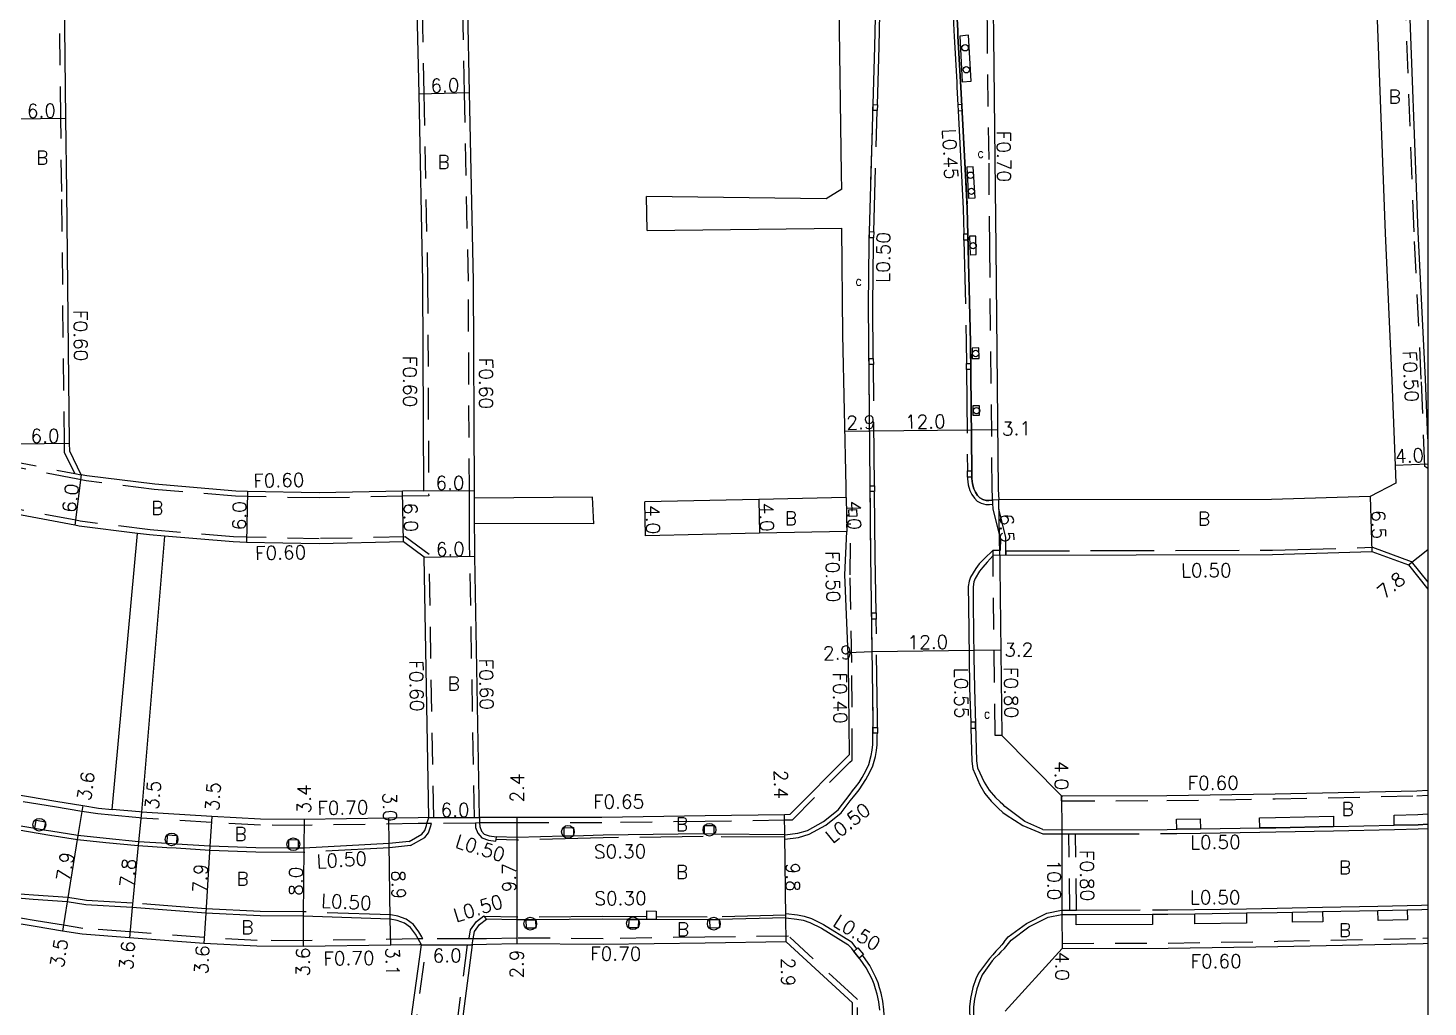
# Model space of a CAD drawing. Header units: metres. Extents: x -2400 to -1599, y -111000 to -110400.
# Drawn here: x -1765.1 to -1600, y -110831.4 to -110716 of the extents above; entities that cross this region are included whole.
import ezdxf

# ---------------------------------------------------------------- set-up
doc = ezdxf.new("R2010")
doc.units = ezdxf.units.M
doc.header["$LTSCALE"] = 2.5
doc.linetypes.add('22320', pattern=[2.5, 1.5, -1])
doc.linetypes.add('22330', pattern=[4, 3, -1])
for name, color, linetype in [('2101000', 7, 'Continuous'), ('2101001', 9, 'Continuous'), ('2102000', 4, 'Continuous'), ('2102001', 8, 'Continuous'), ('2213000', 3, 'Continuous'), ('2227000', 1, 'Continuous'), ('2232000', 120, '22320'), ('2233000', 120, '22330'), ('2233300', 150, '22330'), ('2235000', 4, 'Continuous'), ('2236000', 3, 'Continuous'), ('2236100', 3, 'Continuous'), ('2238000', 3, 'Continuous'), ('9107000', 139, 'Continuous'), ('9201100', 215, 'Continuous'), ('9201500', 222, 'Continuous'), ('9202100', 82, 'Continuous'), ('9203500', 155, 'Continuous'), ('999', 7, 'Continuous')]:
    doc.layers.add(name, color=color, linetype=linetype)
doc.styles.add('Dm_Anotation', font='txt.shx', dxfattribs={"bigfont": 'pscdm.shx'})

# ---------------------------------------------------------------- blocks, each defined once
blk = doc.blocks.new('223800')
at = {"color": 0, "linetype": 'Continuous'}
blk.add_circle((0, 0), 0.75, dxfattribs=at)

msp = doc.modelspace()

# ---------------------------------------------------------------- linework, layer by layer
at = {"layer": '2101000'}
for points in [[(-1669.13, -110734.97), (-1669.14, -110733.17), (-1669.42, -110713.33), (-1669.26, -110693.18), (-1669.29, -110689.11)], [(-1651.28, -110690.37), (-1631.23, -110690.14), (-1620.32, -110690.02), (-1609.58, -110689.9), (-1606.97, -110691.39), (-1606.95, -110691.92), (-1606.9, -110693.02), (-1606.18, -110709.76), (-1605.05, -110740.17), (-1604.28, -110757.53), (-1603.87, -110767.56), (-1603.79, -110769.65), (-1606.81, -110771.22), (-1618.44, -110771.56), (-1650.61, -110771.63)], [(-1651.28, -110690.37), (-1651.37, -110705.26), (-1651.25, -110716.95), (-1651.06, -110731.47), (-1650.97, -110741.89), (-1650.67, -110770.38), (-1650.61, -110771.63)], [(-1600, -110764.41), (-1600.29, -110757.37), (-1601.15, -110740.01), (-1602.28, -110709.61), (-1603.01, -110692.87)], [(-1712.43, -110771.41), (-1712.43, -110770.51), (-1712.55, -110745.84), (-1713.01, -110723.6), (-1713.21, -110713.82), (-1713.32, -110694.22)], [(-1752.18, -110775.57), (-1759.04, -110774.73), (-1759.54, -110774.62), (-1769.03, -110772.85), (-1770.21, -110772.52), (-1777.74, -110770.46), (-1790.68, -110766.2), (-1794.79, -110764.85), (-1804.06, -110761.02), (-1813.74, -110756.23), (-1826.85, -110749.48), (-1845.78, -110739.93), (-1850.66, -110737.4), (-1853.11, -110736.14), (-1856.05, -110735.53)], [(-1668.62, -110771.34), (-1668.61, -110770.09), (-1669.01, -110752.16), (-1669.1, -110739.59)], [(-1668.62, -110771.34), (-1678.91, -110771.56), (-1692.34, -110771.85)], [(-1711.83, -110809.07), (-1712.38, -110778.27), (-1712.4, -110776.84), (-1712.41, -110774.42)], [(-1668.53, -110775.34), (-1678.83, -110775.56), (-1692.25, -110775.85)], [(-1668.21, -110801.65), (-1668.33, -110790.81), (-1668.77, -110780.46), (-1668.53, -110775.34)], [(-1718.38, -110778.38), (-1720.78, -110776.59), (-1730.73, -110776.8), (-1739.32, -110776.63), (-1740.89, -110776.59), (-1748.96, -110775.9)], [(-1717.83, -110809.09), (-1718.38, -110778.38)], [(-1650.47, -110778.13), (-1650.5, -110779.6), (-1650.23, -110799.4)], [(-1650.47, -110778.13), (-1618.34, -110778.06), (-1606.62, -110777.71), (-1602.28, -110779.3), (-1600, -110782.14)], [(-1643.21, -110806.52), (-1650.23, -110799.4)], [(-1675.26, -110808.74), (-1668.21, -110801.65)], [(-1768.22, -110806.07), (-1761.81, -110807.15), (-1758.6, -110807.67), (-1756.76, -110807.96), (-1755.14, -110808.12)], [(-1643.21, -110806.52), (-1643.05, -110806.52), (-1630.8, -110806.48), (-1618.03, -110806.28), (-1601.33, -110805.93), (-1600, -110805.85)], [(-1717.83, -110809.09), (-1719.06, -110809.1), (-1722.54, -110809.15), (-1732.53, -110809.31), (-1737.64, -110809.27), (-1743.4, -110808.97), (-1751.69, -110808.45)], [(-1675.26, -110808.74), (-1675.88, -110808.76), (-1685.22, -110808.89), (-1697.42, -110809.07), (-1707.42, -110809.07), (-1711.04, -110809.07), (-1711.83, -110809.07)], [(-1732.64, -110824.31), (-1738.08, -110824.27), (-1744.35, -110823.94), (-1753.1, -110823.28), (-1758.69, -110822.85), (-1761, -110822.47), (-1764.23, -110821.95), (-1770.7, -110820.87), (-1777.4, -110819.75), (-1782.33, -110818.52), (-1786.39, -110817.47), (-1788.64, -110816.84), (-1793.43, -110815.64), (-1800.21, -110813.75), (-1801.75, -110813.24), (-1805.47, -110812.01)], [(-1816.76, -110846.33), (-1816.08, -110846.59), (-1809.82, -110848.77), (-1801.01, -110850.94), (-1794.46, -110852.55), (-1787.83, -110854.14), (-1782.1, -110855.52), (-1774.64, -110857.07), (-1772.15, -110857.57), (-1770.56, -110857.83), (-1761.48, -110858.85), (-1757.64, -110859.19), (-1749.63, -110859.96), (-1745.03, -110860.09), (-1739.41, -110860.25), (-1731.31, -110860.46), (-1726.09, -110860.6), (-1723.52, -110859.06), (-1723.44, -110858.34), (-1721.97, -110848.21), (-1720.31, -110835.96), (-1718.69, -110824.1)], [(-1718.69, -110824.1), (-1718.92, -110824.1), (-1722.31, -110824.15), (-1722.31, -110824.15), (-1732.64, -110824.31)], [(-1712.69, -110824.08), (-1714.36, -110836.77), (-1716.03, -110849.05), (-1717.55, -110859.72), (-1718.6, -110869.19), (-1719.02, -110872.95), (-1719.74, -110881.95), (-1718.94, -110884.53), (-1709.92, -110898.01), (-1705.73, -110903.95)], [(-1675.67, -110823.76), (-1685.24, -110823.89), (-1697.26, -110824.07), (-1707.44, -110823.99), (-1711.02, -110824.07), (-1712.69, -110824.08)], [(-1667.87, -110830.93), (-1675.67, -110823.76)], [(-1649.87, -110831.92), (-1643.14, -110824.52)], [(-1643.14, -110824.52), (-1630.63, -110824.48), (-1617.7, -110824.28), (-1600.57, -110823.92), (-1600, -110823.89)], [(-1667.22, -110882.51), (-1667.67, -110876.16), (-1667.84, -110864.17), (-1667.79, -110847.74), (-1667.87, -110830.93)]]:
    msp.add_lwpolyline(points, dxfattribs=at)
msp.add_lwpolyline([(-1721.31, -110692.01), (-1719.32, -110694.25), (-1719.21, -110713.9), (-1719.01, -110723.72), (-1718.55, -110745.91), (-1718.43, -110770.54), (-1720.91, -110770.59), (-1730.73, -110770.8), (-1739.2, -110770.63), (-1740.57, -110770.6), (-1750.12, -110769.78), (-1758.12, -110768.8), (-1758.8, -110768.67), (-1760.16, -110765.88), (-1760.17, -110764.95), (-1760.5, -110735.26), (-1760.6, -110726.6), (-1760.77, -110712.27), (-1761.14, -110694.87), (-1759.42, -110692.41), (-1735, -110691.96), (-1729.54, -110691.99)], close=True, dxfattribs=at)
at = {"layer": '2101001'}
msp.add_lwpolyline([(-1692.25, -110775.85), (-1692.34, -110771.85)], dxfattribs=at)
at = {"layer": '2102000'}
for points in [[(-1669.13, -110734.97), (-1670.97, -110736.11), (-1692.15, -110735.85)], [(-1692.07, -110739.86), (-1669.1, -110739.59)], [(-1698.52, -110771.32), (-1712.43, -110771.41)], [(-1755.14, -110808.12), (-1752.18, -110775.57)], [(-1698.35, -110774.43), (-1712.41, -110774.42)], [(-1748.96, -110775.9), (-1751.69, -110808.45)]]:
    msp.add_lwpolyline(points, dxfattribs=at)
at = {"layer": '2102001'}
for points in [[(-1692.07, -110739.86), (-1692.15, -110735.85)], [(-1698.35, -110774.43), (-1698.52, -110771.32)]]:
    msp.add_lwpolyline(points, dxfattribs=at)
at = {"layer": '2213000'}
for points in [[(-1668.15, -110806.31), (-1667.84, -110805.93), (-1667.52, -110805.51), (-1667.09, -110804.94), (-1666.72, -110804.36), (-1666.25, -110803.51), (-1665.94, -110802.82), (-1665.64, -110801.77), (-1665.53, -110801.12), (-1665.47, -110800.46), (-1665.44, -110799.35), (-1665.42, -110797.41), (-1665.68, -110778.24), (-1665.98, -110748.71), (-1665.91, -110741.37), (-1665.23, -110718.15), (-1665.08, -110711.24)], [(-1655.62, -110712.8), (-1655.45, -110716.27), (-1655.42, -110716.95), (-1655.12, -110722.34), (-1655.09, -110722.94), (-1654.62, -110731.83), (-1654.32, -110737.23), (-1653.94, -110753.07), (-1653.79, -110768.18), (-1653.78, -110769.12), (-1653.72, -110769.75), (-1653.55, -110770.33), (-1653.35, -110770.73), (-1653.1, -110771.11), (-1652.83, -110771.4), (-1652.47, -110771.57), (-1652.08, -110771.71), (-1651.77, -110771.7), (-1651.33, -110771.66)], [(-1651.27, -110778.19), (-1651.99, -110778.95), (-1652.5, -110779.54), (-1652.87, -110780.02), (-1653.41, -110780.91), (-1653.55, -110781.27), (-1653.64, -110781.87), (-1653.63, -110784.05), (-1653.55, -110790.17), (-1653.49, -110793.83), (-1653.23, -110802.39), (-1653.13, -110803.21), (-1652.35, -110804.91), (-1651.74, -110805.87), (-1651, -110806.74), (-1650.44, -110807.23), (-1650.14, -110807.51)], [(-1675.85, -110811.11), (-1674.31, -110810.94), (-1673.17, -110810.6), (-1671.27, -110809.56), (-1669.54, -110808.18), (-1668.15, -110806.31)], [(-1645.41, -110810.51), (-1647.54, -110809.55), (-1649.88, -110807.79), (-1650.14, -110807.51)], [(-1720.14, -110811.91), (-1718.63, -110811.06), (-1718.29, -110810.63), (-1718.1, -110810.03), (-1718.03, -110809.79), (-1717.83, -110809.09)], [(-1711.83, -110809.07), (-1711.82, -110809.72), (-1711.81, -110810.16), (-1711.61, -110810.68), (-1711.29, -110811.06), (-1710.68, -110811.25), (-1709.83, -110811.37)], [(-1720.69, -110821.55), (-1721.55, -110821.21)], [(-1718.69, -110824.1), (-1719.08, -110823.4), (-1719.4, -110822.82), (-1719.96, -110822.06), (-1720.69, -110821.55)], [(-1712.69, -110824.08), (-1712.57, -110823.38), (-1712.42, -110822.51), (-1711.84, -110821.7), (-1711.02, -110821.07)], [(-1675.71, -110820.91), (-1674.43, -110821.05), (-1673.66, -110821.18), (-1672.9, -110821.46), (-1671.5, -110822.12), (-1668.41, -110824.04), (-1667.94, -110824.53)], [(-1649.95, -110824.51), (-1649.15, -110823.54), (-1647.08, -110821.99), (-1644.79, -110820.84)], [(-1664.64, -110831.81), (-1664.77, -110830.82), (-1664.96, -110829.93), (-1665.14, -110829.3), (-1665.32, -110828.75), (-1665.55, -110828.14), (-1665.88, -110827.46), (-1666.25, -110826.82), (-1666.96, -110825.77), (-1667.86, -110824.66), (-1667.94, -110824.53)], [(-1649.95, -110824.51), (-1650.35, -110824.91), (-1650.65, -110825.22), (-1651.07, -110825.61), (-1651.38, -110825.98), (-1652.57, -110827.64), (-1652.85, -110828.3), (-1653.2, -110829.27), (-1653.47, -110830.5), (-1653.58, -110831.42), (-1653.1, -110867.52), (-1653.05, -110867.88), (-1652.92, -110868.29), (-1652.72, -110868.74), (-1652.49, -110869.14), (-1652.17, -110869.49), (-1651.7, -110869.87), (-1651.17, -110870.13), (-1650.69, -110870.29), (-1650.3, -110870.32), (-1650.04, -110870.32)]]:
    msp.add_lwpolyline(points, dxfattribs=at)
at = {"layer": '2227000'}
for points in [[(-1655.45, -110716.41), (-1655.42, -110716.95), (-1655.12, -110722.34), (-1655.09, -110722.89)], [(-1665.45, -110725.69), (-1665.39, -110723.84)], [(-1665.7, -110734.1), (-1665.51, -110727.94)], [(-1654.62, -110731.83), (-1654.35, -110736.71)], [(-1665.91, -110741.37), (-1665.86, -110739.54)], [(-1654.25, -110740.25), (-1654.17, -110743.61)], [(-1653.94, -110753.3), (-1653.92, -110755.56)], [(-1665.81, -110765.87), (-1665.9, -110756.93)], [(-1653.87, -110760.05), (-1653.85, -110762.4)], [(-1653.81, -110766.63), (-1653.79, -110768.18)], [(-1665.75, -110771.97), (-1665.76, -110770.78)], [(-1665.69, -110777.84), (-1665.72, -110775.01)], [(-1665.53, -110789.46), (-1665.6, -110784.02)], [(-1653.49, -110793.83), (-1653.23, -110802.39), (-1653.13, -110803.21)], [(-1665.42, -110797.45), (-1665.42, -110797.41), (-1665.45, -110795.56)], [(-1732.61, -110820.71), (-1737.69, -110820.66), (-1744.12, -110820.35), (-1752.78, -110819.69), (-1758.24, -110819.37), (-1760.44, -110819.02), (-1764.47, -110818.75), (-1766.76, -110818.57), (-1767.85, -110818.49), (-1770.27, -110818.3), (-1776.75, -110817.13), (-1780.37, -110816.33), (-1781.45, -110816.1), (-1785.83, -110815.04), (-1788.38, -110814.17), (-1791.1, -110813.31), (-1792.15, -110812.98), (-1792.36, -110812.91), (-1799.2, -110810.4), (-1800.8, -110810.08), (-1802.77, -110809.76)], [(-1732.56, -110812.71), (-1733.23, -110812.7), (-1734.33, -110812.69), (-1738.2, -110812.67), (-1743.63, -110812.46), (-1747.58, -110812.21), (-1748.68, -110812.14), (-1752.03, -110811.93), (-1755.85, -110811.57), (-1759.18, -110811.22), (-1762.4, -110810.7), (-1763.19, -110810.57), (-1764.27, -110810.38), (-1768.8, -110809.63)], [(-1645.41, -110810.51), (-1643.19, -110810.52), (-1630.77, -110810.48), (-1629.62, -110810.46), (-1626.84, -110810.42), (-1619.84, -110810.31), (-1617.95, -110810.28), (-1611.14, -110810.14), (-1603.97, -110809.99), (-1601.16, -110809.93), (-1600, -110809.86)], [(-1720.14, -110811.91), (-1722.49, -110812.15), (-1732.56, -110812.71)], [(-1675.85, -110811.11), (-1684.22, -110811.03), (-1685.32, -110811.02), (-1685.45, -110811.02), (-1697.24, -110811.18), (-1700.75, -110811.27), (-1701.85, -110811.3), (-1707.44, -110811.44), (-1709.83, -110811.37)], [(-1644.79, -110820.84), (-1643.16, -110820.52), (-1641.5, -110820.52), (-1632.48, -110820.48), (-1630.67, -110820.48), (-1627.51, -110820.43), (-1621.42, -110820.34), (-1617.77, -110820.28), (-1615.99, -110820.24), (-1612.44, -110820.17), (-1605.91, -110820.03), (-1602.45, -110819.96), (-1600.73, -110819.92), (-1600, -110819.88)], [(-1721.55, -110821.21), (-1722.36, -110821.05), (-1732.61, -110820.71)], [(-1675.71, -110820.91), (-1683.57, -110821.1), (-1684.67, -110821.13), (-1684.99, -110821.14), (-1691.01, -110821.11), (-1692.11, -110821.1), (-1693.1, -110821.09), (-1694.2, -110821.09), (-1697.3, -110821.07), (-1705.22, -110821.13), (-1706.32, -110821.13), (-1707.44, -110821.14), (-1711.02, -110821.07)], [(-1652.85, -110828.3), (-1653.2, -110829.27), (-1653.47, -110830.5), (-1653.58, -110831.42), (-1653.52, -110835.52)]]:
    msp.add_lwpolyline(points, dxfattribs=at)
at = {"layer": '2232000'}
for points in [[(-1650.52, -110775.68), (-1651.29, -110772.71), (-1651.31, -110772.01), (-1651.37, -110770.38), (-1651.67, -110741.9), (-1651.76, -110731.47), (-1651.95, -110716.96), (-1652.07, -110705.25), (-1652.09, -110689.84), (-1651.28, -110689.84)], [(-1759.54, -110768.52), (-1760.76, -110766.02), (-1760.77, -110764.96), (-1761.1, -110735.27), (-1761.2, -110726.61), (-1761.37, -110712.28), (-1761.74, -110694.69), (-1759.74, -110691.82), (-1735, -110691.36), (-1729.54, -110691.39), (-1721.04, -110691.41)], [(-1721.04, -110691.41), (-1718.72, -110694.02), (-1718.61, -110713.89), (-1718.41, -110723.71), (-1717.95, -110745.91), (-1717.83, -110771.13), (-1720.9, -110771.19), (-1730.73, -110771.4), (-1739.21, -110771.23), (-1740.6, -110771.2), (-1750.18, -110770.38), (-1758.21, -110769.39), (-1759.21, -110769.2)], [(-1600, -110767.91), (-1600.37, -110767.69), (-1600.79, -110757.39), (-1601.65, -110740.03), (-1602.78, -110709.63), (-1603.52, -110692.56)], [(-1712.43, -110809.07), (-1712.98, -110778.28), (-1713, -110776.85), (-1713.01, -110774.43), (-1713.03, -110771.41), (-1713.03, -110770.51), (-1713.15, -110745.85), (-1713.61, -110723.61), (-1713.81, -110713.83), (-1713.92, -110694.03)], [(-1717.78, -110778.07), (-1720.59, -110775.99), (-1730.73, -110776.2), (-1739.3, -110776.03), (-1740.86, -110775.99), (-1750.68, -110775.16), (-1758.94, -110774.14), (-1759.42, -110774.03), (-1768.9, -110772.26), (-1770.06, -110771.94), (-1777.56, -110769.89), (-1790.5, -110765.63), (-1794.58, -110764.28), (-1803.82, -110760.48), (-1813.47, -110755.69), (-1826.58, -110748.94), (-1845.51, -110739.39), (-1850.38, -110736.87), (-1852.91, -110735.57), (-1856.34, -110734.86)], [(-1768.63, -110766.74), (-1767.81, -110766.9), (-1759.54, -110768.52), (-1758.8, -110768.67)], [(-1759.21, -110769.2), (-1768.52, -110767.39)], [(-1712.41, -110774.42), (-1712.43, -110771.41)], [(-1649.78, -110777.56), (-1649.77, -110776.06), (-1650.59, -110772.66), (-1650.61, -110771.63)], [(-1748.96, -110775.9), (-1750.74, -110775.75), (-1752.18, -110775.57)], [(-1668.19, -110802.56), (-1667.89, -110802.33), (-1667.93, -110790.81), (-1668.15, -110780.46), (-1668.06, -110774.5), (-1668.55, -110774.49)], [(-1668.55, -110774.49), (-1668.53, -110775.34)], [(-1650.23, -110799.4), (-1651.02, -110799.41), (-1651.28, -110779.65), (-1651.26, -110777.55), (-1650.39, -110777.55), (-1650.38, -110776.23), (-1650.52, -110775.68)], [(-1717.23, -110809.09), (-1717.78, -110778.07)], [(-1649.78, -110778.13), (-1649.78, -110777.56)], [(-1674.98, -110809.38), (-1668.19, -110802.56)], [(-1718.03, -110809.79), (-1719.05, -110809.8), (-1732.53, -110810.01), (-1737.66, -110809.97), (-1743.44, -110809.67), (-1751.74, -110809.14), (-1751.98, -110809.13), (-1755.21, -110808.82), (-1756.85, -110808.66), (-1758.72, -110808.36), (-1761.93, -110807.84), (-1768.33, -110806.76)], [(-1643.2, -110807.12), (-1643.21, -110806.52)], [(-1643.2, -110807.12), (-1643.05, -110807.12), (-1630.8, -110807.08), (-1618.02, -110806.88), (-1601.3, -110806.53), (-1600, -110806.45)], [(-1751.69, -110808.45), (-1751.92, -110808.43), (-1755.14, -110808.12)], [(-1711.82, -110809.72), (-1712.32, -110809.73), (-1717.51, -110809.79), (-1718.03, -110809.79)], [(-1717.83, -110809.09), (-1717.23, -110809.09), (-1712.43, -110809.07), (-1711.83, -110809.07)], [(-1674.98, -110809.38), (-1675.86, -110809.41), (-1685.21, -110809.54), (-1697.41, -110809.72), (-1707.42, -110809.72), (-1711.04, -110809.72), (-1711.82, -110809.72)], [(-1719.08, -110823.4), (-1732.64, -110823.61), (-1738.06, -110823.57), (-1744.31, -110823.24), (-1753.05, -110822.58), (-1758.61, -110822.15), (-1760.89, -110821.78), (-1764.12, -110821.26), (-1770.58, -110820.18), (-1777.26, -110819.06), (-1782.16, -110817.84), (-1786.21, -110816.8), (-1788.46, -110816.16), (-1793.25, -110814.97), (-1800, -110813.08), (-1801.53, -110812.57), (-1805.06, -110811.41)], [(-1642.24, -110820.02), (-1642.36, -110811.02)], [(-1641.44, -110820.02), (-1641.56, -110811.02)], [(-1712.57, -110823.38), (-1713.08, -110823.38), (-1718.51, -110823.4), (-1719.08, -110823.4)], [(-1675.41, -110823.06), (-1685.25, -110823.19), (-1697.26, -110823.37), (-1707.44, -110823.29), (-1711.03, -110823.37), (-1712.57, -110823.38)], [(-1667.88, -110829.97), (-1675.41, -110823.06)], [(-1643.15, -110823.92), (-1630.64, -110823.88), (-1617.71, -110823.68), (-1600.59, -110823.32), (-1600, -110823.28)], [(-1817.15, -110846.82), (-1816.29, -110847.15), (-1809.99, -110849.35), (-1801.15, -110851.52), (-1794.6, -110853.13), (-1787.97, -110854.73), (-1782.23, -110856.1), (-1774.76, -110857.66), (-1772.26, -110858.16), (-1770.64, -110858.42), (-1761.54, -110859.45), (-1757.7, -110859.79), (-1749.67, -110860.56), (-1745.05, -110860.69), (-1739.43, -110860.85), (-1731.34, -110861.06), (-1725.93, -110861.2), (-1722.95, -110859.42), (-1722.84, -110858.42), (-1721.37, -110848.3), (-1719.71, -110836.04), (-1718.08, -110824.09)], [(-1713.29, -110824.08), (-1714.96, -110836.69), (-1716.62, -110848.96), (-1718.15, -110859.64), (-1719.2, -110869.12), (-1719.62, -110872.9), (-1720.35, -110882.02), (-1719.49, -110884.79), (-1710.41, -110898.35), (-1705.1, -110905.88)], [(-1718.69, -110824.1), (-1718.08, -110824.09), (-1713.29, -110824.08), (-1712.69, -110824.08)], [(-1643.15, -110823.92), (-1643.14, -110824.52)], [(-1666.39, -110882.1), (-1666.78, -110876.14), (-1666.95, -110864.16), (-1667.07, -110847.72), (-1667.28, -110830.54), (-1667.88, -110829.97)]]:
    msp.add_lwpolyline(points, dxfattribs=at)
at = {"layer": '2233000'}
for points in [[(-1664.92, -110725.02), (-1664.72, -110718.16), (-1664.57, -110711.24), (-1664.58, -110710.77)], [(-1656.07, -110712.37), (-1656.07, -110712.82), (-1655.91, -110716.29), (-1655.88, -110716.97), (-1655.57, -110722.36), (-1655.54, -110722.96), (-1655.44, -110725.03)], [(-1665.36, -110740), (-1664.94, -110725.7)], [(-1655.4, -110725.73), (-1655.08, -110731.86)], [(-1655.08, -110731.86), (-1654.82, -110737.25), (-1654.74, -110740.26)], [(-1665.41, -110754.96), (-1665.47, -110748.71), (-1665.4, -110741.38), (-1665.38, -110740.73)], [(-1654.73, -110741.01), (-1654.44, -110753.07), (-1654.41, -110755.56)], [(-1665.26, -110769.95), (-1665.4, -110755.66)], [(-1654.41, -110756.24), (-1654.3, -110768.19)], [(-1654.29, -110768.95), (-1654.29, -110769.15), (-1654.21, -110769.85), (-1654.01, -110770.52), (-1653.78, -110770.97), (-1653.49, -110771.41), (-1653.17, -110771.77), (-1652.69, -110772), (-1652.14, -110772.15), (-1651.72, -110772.15), (-1651.31, -110772.12)], [(-1665.08, -110784.95), (-1665.18, -110778.23), (-1665.25, -110770.63)], [(-1649.78, -110777.63), (-1618.35, -110777.56), (-1606.54, -110777.21), (-1601.98, -110778.88), (-1600, -110781.34)], [(-1651.26, -110777.55), (-1652.34, -110778.57), (-1652.91, -110779.17), (-1653.32, -110779.71), (-1653.94, -110780.72), (-1654.1, -110781.2), (-1654.2, -110781.83), (-1654.19, -110784.06), (-1654.1, -110790.18), (-1654.05, -110793.84), (-1653.92, -110797.83)], [(-1650.47, -110778.13), (-1650.48, -110777.63)], [(-1649.78, -110777.63), (-1649.78, -110778.13)], [(-1664.92, -110798.48), (-1664.91, -110797.4), (-1665.07, -110785.68)], [(-1653.9, -110798.56), (-1653.78, -110802.43), (-1653.67, -110803.34), (-1652.85, -110805.22), (-1652.26, -110806.24), (-1651.51, -110807.17), (-1650.67, -110807.99), (-1650.13, -110808.5)], [(-1668.14, -110807.13), (-1667.75, -110806.64), (-1667.39, -110806.22), (-1667.08, -110805.81), (-1666.27, -110804.6), (-1665.8, -110803.74), (-1665.46, -110803), (-1665.15, -110801.88), (-1665.03, -110801.19), (-1664.96, -110800.5), (-1664.93, -110799.36), (-1664.92, -110799.12)], [(-1675.84, -110811.62), (-1674.21, -110811.43), (-1672.98, -110811.06), (-1670.99, -110809.97), (-1669.18, -110808.53), (-1668.14, -110807.13)], [(-1650.13, -110808.5), (-1649.75, -110808.78), (-1647.76, -110810.01), (-1645.41, -110811.01)], [(-1721.45, -110820.72), (-1722.3, -110820.55), (-1732.6, -110820.21), (-1737.68, -110820.16), (-1744.09, -110819.85), (-1752.74, -110819.19), (-1758.18, -110818.88), (-1760.38, -110818.52), (-1764.44, -110818.25), (-1770.2, -110817.81), (-1776.65, -110816.64), (-1781.33, -110815.61), (-1785.69, -110814.56), (-1788.22, -110813.7), (-1792.2, -110812.44), (-1799.06, -110809.91), (-1800.72, -110809.58), (-1802.78, -110809.26)], [(-1719.99, -110812.4), (-1722.45, -110812.65), (-1732.54, -110813.21), (-1738.21, -110813.17), (-1743.65, -110812.96), (-1747.61, -110812.71), (-1748.71, -110812.64), (-1752.07, -110812.43), (-1755.9, -110812.06), (-1759.24, -110811.71), (-1762.48, -110811.19), (-1768.88, -110810.12)], [(-1719.99, -110812.4), (-1718.3, -110811.45), (-1717.84, -110810.87), (-1717.62, -110810.18), (-1717.51, -110809.79)], [(-1712.32, -110809.73), (-1712.31, -110810.26), (-1712.05, -110810.94), (-1711.58, -110811.49), (-1710.79, -110811.74), (-1709.9, -110811.87)], [(-1645.41, -110811.01), (-1643.19, -110811.02), (-1642.36, -110811.02), (-1641.56, -110811.02), (-1630.76, -110810.98), (-1629.62, -110810.96), (-1626.83, -110810.92), (-1619.83, -110810.81), (-1617.94, -110810.78), (-1611.13, -110810.64), (-1603.96, -110810.49), (-1601.14, -110810.43), (-1600, -110810.36)], [(-1709.9, -110811.87), (-1709.87, -110811.67), (-1709.83, -110811.37)], [(-1675.84, -110811.62), (-1675.84, -110811.41), (-1675.85, -110811.11)], [(-1675.72, -110820.41), (-1674.36, -110820.56), (-1673.54, -110820.7), (-1672.71, -110820.99), (-1671.26, -110821.69), (-1668.09, -110823.65), (-1667.95, -110823.8)], [(-1675.71, -110820.91), (-1675.72, -110820.61), (-1675.72, -110820.41)], [(-1649.96, -110823.73), (-1649.5, -110823.17), (-1647.34, -110821.56), (-1644.96, -110820.36)], [(-1644.96, -110820.36), (-1643.21, -110820.02), (-1642.24, -110820.02), (-1641.5, -110820.02), (-1641.44, -110820.02), (-1632.48, -110819.98), (-1630.68, -110819.98), (-1627.52, -110819.93), (-1621.42, -110819.84), (-1617.78, -110819.78), (-1616, -110819.74), (-1612.45, -110819.67), (-1605.92, -110819.53), (-1602.47, -110819.46), (-1600.76, -110819.42), (-1600, -110819.38)], [(-1718.51, -110823.4), (-1718.64, -110823.15), (-1718.98, -110822.55), (-1719.6, -110821.7), (-1720.48, -110821.08), (-1721.45, -110820.72)], [(-1713.08, -110823.38), (-1713.06, -110823.29), (-1712.9, -110822.32), (-1712.2, -110821.35), (-1711.32, -110820.67)], [(-1711.02, -110821.07), (-1711.25, -110820.77), (-1711.32, -110820.67)], [(-1667.33, -110824.56), (-1667.54, -110824.31), (-1667.95, -110823.8)], [(-1664.08, -110832.96), (-1664.15, -110831.76), (-1664.28, -110830.74), (-1664.47, -110829.81), (-1664.66, -110829.15), (-1664.85, -110828.58), (-1665.09, -110827.94), (-1665.44, -110827.23), (-1665.83, -110826.55), (-1666.56, -110825.47), (-1666.68, -110825.33)], [(-1649.96, -110823.73), (-1650.24, -110824.08), (-1650.57, -110824.46), (-1650.94, -110824.86), (-1651.32, -110825.26), (-1651.72, -110825.7), (-1652.99, -110827.42), (-1653.3, -110828.12), (-1653.66, -110829.13), (-1653.95, -110830.42), (-1654.06, -110831.39), (-1654.04, -110833.09)]]:
    msp.add_lwpolyline(points, dxfattribs=at)
at = {"layer": '2233300'}
for points in [[(-1675.84, -110811.41), (-1685.45, -110811.32), (-1697.24, -110811.48), (-1707.44, -110811.74), (-1709.87, -110811.67)], [(-1692.11, -110820.8), (-1697.3, -110820.77), (-1707.43, -110820.84), (-1711.25, -110820.77)], [(-1675.72, -110820.61), (-1684.99, -110820.84), (-1691.01, -110820.81)]]:
    msp.add_lwpolyline(points, dxfattribs=at)
at = {"layer": '2235000'}
for points in [[(-1664.94, -110725.7), (-1665.45, -110725.69), (-1665.43, -110725.01), (-1664.92, -110725.02)], [(-1654.98, -110725), (-1655.44, -110725.03), (-1655.4, -110725.73), (-1654.94, -110725.7)], [(-1665.38, -110740.73), (-1665.89, -110740.71), (-1665.87, -110739.99), (-1665.36, -110740)], [(-1654.23, -110741), (-1654.73, -110741.01), (-1654.74, -110740.26), (-1654.25, -110740.25)], [(-1665.4, -110755.66), (-1665.91, -110755.67), (-1665.92, -110754.96), (-1665.41, -110754.96)], [(-1653.92, -110755.56), (-1653.91, -110756.23), (-1654.41, -110756.24), (-1654.41, -110755.56)], [(-1653.79, -110768.94), (-1654.29, -110768.95), (-1654.3, -110768.19), (-1653.79, -110768.18)], [(-1665.25, -110770.63), (-1665.76, -110770.64), (-1665.77, -110769.96), (-1665.26, -110769.95)], [(-1668.27, -110772.79), (-1667.37, -110772.75), (-1667.34, -110773.55), (-1668.24, -110773.58)], [(-1665.07, -110785.68), (-1665.58, -110785.69), (-1665.59, -110784.96), (-1665.08, -110784.95)], [(-1664.92, -110799.12), (-1665.43, -110799.12), (-1665.43, -110798.48), (-1664.92, -110798.48)], [(-1653.37, -110797.82), (-1653.92, -110797.83), (-1653.9, -110798.56), (-1653.35, -110798.54)], [(-1692.1, -110820.1), (-1691, -110820.11), (-1691.01, -110820.81), (-1691.01, -110821.11), (-1692.11, -110821.1), (-1692.11, -110820.8)], [(-1667.69, -110824.87), (-1667.22, -110824.46), (-1666.56, -110825.23), (-1667.06, -110825.65)]]:
    msp.add_lwpolyline(points, close=True, dxfattribs=at)
at = {"layer": '2236000'}
for points in [[(-1653.73, -110754.97), (-1652.94, -110754.95), (-1652.98, -110753.71), (-1653.74, -110753.73)], [(-1653.66, -110761.65), (-1652.87, -110761.64), (-1652.88, -110760.52), (-1653.67, -110760.53)], [(-1764.11, -110809.4), (-1763.02, -110809.58), (-1763.19, -110810.57), (-1764.27, -110810.38)], [(-1701.87, -110810.3), (-1700.77, -110810.27), (-1700.75, -110811.27), (-1701.85, -110811.3)], [(-1685.31, -110810.02), (-1684.21, -110810.03), (-1684.22, -110811.03), (-1685.32, -110811.02)], [(-1748.61, -110811.14), (-1747.52, -110811.21), (-1747.58, -110812.21), (-1748.68, -110812.14)], [(-1734.33, -110811.69), (-1733.23, -110811.7), (-1733.23, -110812.7), (-1734.33, -110812.69)], [(-1706.32, -110821.13), (-1705.22, -110821.13), (-1705.21, -110822.13), (-1706.31, -110822.13)], [(-1694.2, -110821.09), (-1693.1, -110821.09), (-1693.11, -110822.09), (-1694.21, -110822.09)], [(-1684.67, -110821.13), (-1683.57, -110821.1), (-1683.55, -110822.1), (-1684.65, -110822.13)]]:
    msp.add_lwpolyline(points, close=True, dxfattribs=at)
at = {"layer": '2236100'}
for points in [[(-1654.92, -110722.33), (-1653.87, -110722.23), (-1654.18, -110716.84), (-1655.22, -110716.94)], [(-1654.39, -110732.38), (-1654.19, -110736.04), (-1653.41, -110736), (-1653.61, -110732.33)], [(-1653.99, -110742.71), (-1653.28, -110742.7), (-1653.32, -110740.52), (-1654.05, -110740.53)], [(-1629.62, -110810.46), (-1629.64, -110809.26), (-1626.86, -110809.22), (-1626.84, -110810.42)], [(-1619.84, -110810.31), (-1619.86, -110809.11), (-1617.98, -110809.08), (-1611.16, -110808.94), (-1611.14, -110810.14), (-1617.95, -110810.28)], [(-1627.51, -110820.43), (-1621.42, -110820.34), (-1621.4, -110821.54), (-1627.5, -110821.63)], [(-1615.99, -110820.24), (-1612.44, -110820.17), (-1612.41, -110821.37), (-1615.97, -110821.44)], [(-1605.91, -110820.03), (-1602.45, -110819.96), (-1602.43, -110821.16), (-1605.88, -110821.23)], [(-1641.5, -110820.52), (-1632.48, -110820.48), (-1632.48, -110821.68), (-1641.49, -110821.72)]]:
    msp.add_lwpolyline(points, close=True, dxfattribs=at)
msp.add_lwpolyline([(-1600, -110809.86), (-1601.16, -110809.93), (-1603.97, -110809.99), (-1603.99, -110808.79), (-1601.21, -110808.73), (-1600, -110808.65)], dxfattribs=at)
at = {"layer": '9107000'}
for points in [[(-1668.15, -110806.31), (-1667.84, -110805.93), (-1667.52, -110805.51), (-1667.09, -110804.94), (-1666.72, -110804.36), (-1666.25, -110803.51), (-1665.94, -110802.82), (-1665.64, -110801.77), (-1665.53, -110801.12), (-1665.47, -110800.46), (-1665.44, -110799.35), (-1665.42, -110797.41), (-1665.68, -110778.24), (-1665.98, -110748.71), (-1665.91, -110741.37), (-1665.23, -110718.15), (-1665.08, -110711.24)], [(-1650.61, -110771.63), (-1651.33, -110771.66), (-1651.77, -110771.7), (-1652.08, -110771.71), (-1652.47, -110771.57), (-1652.83, -110771.4), (-1653.1, -110771.11), (-1653.35, -110770.73), (-1653.55, -110770.33), (-1653.72, -110769.75), (-1653.78, -110769.12), (-1653.79, -110768.18), (-1653.94, -110753.07), (-1654.32, -110737.23), (-1654.62, -110731.83), (-1655.09, -110722.94), (-1655.12, -110722.34), (-1655.42, -110716.95), (-1655.45, -110716.27), (-1655.62, -110712.8)], [(-1650.47, -110778.13), (-1651.27, -110778.19), (-1651.99, -110778.95), (-1652.5, -110779.54), (-1652.87, -110780.02), (-1653.41, -110780.91), (-1653.55, -110781.27), (-1653.64, -110781.87), (-1653.63, -110784.05), (-1653.55, -110790.17), (-1653.49, -110793.83), (-1653.23, -110802.39), (-1653.13, -110803.21), (-1652.35, -110804.91), (-1651.74, -110805.87), (-1651, -110806.74), (-1650.44, -110807.23), (-1650.14, -110807.51)], [(-1664.64, -110831.81), (-1664.77, -110830.82), (-1664.96, -110829.93), (-1665.14, -110829.3), (-1665.32, -110828.75), (-1665.55, -110828.14), (-1665.88, -110827.46), (-1666.25, -110826.82), (-1666.96, -110825.77), (-1667.86, -110824.66), (-1667.94, -110824.53)], [(-1649.95, -110824.51), (-1650.35, -110824.91), (-1650.65, -110825.22), (-1651.07, -110825.61), (-1651.38, -110825.98), (-1652.57, -110827.64), (-1652.85, -110828.3), (-1653.2, -110829.27), (-1653.47, -110830.5), (-1653.58, -110831.42), (-1653.1, -110867.52), (-1653.05, -110867.88), (-1652.92, -110868.29), (-1652.72, -110868.74), (-1652.49, -110869.14), (-1652.17, -110869.49), (-1651.7, -110869.87), (-1651.17, -110870.13), (-1650.69, -110870.29), (-1650.3, -110870.32), (-1650.04, -110870.32), (-1649.37, -110870.14)]]:
    msp.add_lwpolyline(points, dxfattribs=at)
at = {"layer": '9201100'}
for points in [[(-1719.01, -110723.72), (-1713.01, -110723.6)], [(-1766.6, -110726.67), (-1760.6, -110726.6)], [(-1665.83, -110763.51), (-1668.75, -110763.57)], [(-1653.84, -110763.39), (-1665.83, -110763.51)], [(-1650.75, -110763.36), (-1653.84, -110763.39)], [(-1766.17, -110765.02), (-1760.17, -110764.95)], [(-1600, -110767.4), (-1603.87, -110767.56)], [(-1758.8, -110768.67), (-1759.54, -110774.62)], [(-1739.2, -110770.63), (-1739.32, -110776.63)], [(-1720.78, -110776.59), (-1720.91, -110770.59)], [(-1718.43, -110770.54), (-1712.43, -110770.51)], [(-1692.25, -110775.85), (-1692.34, -110771.85)], [(-1678.91, -110771.56), (-1678.83, -110775.56)], [(-1668.62, -110771.34), (-1668.53, -110775.34)], [(-1650.47, -110778.13), (-1650.61, -110771.63)], [(-1606.81, -110771.22), (-1606.62, -110777.71)], [(-1602.28, -110779.3), (-1600, -110777.46)], [(-1718.38, -110778.38), (-1712.38, -110778.27)], [(-1665.53, -110789.54), (-1668.38, -110789.66)], [(-1653.56, -110789.37), (-1665.53, -110789.54)], [(-1650.37, -110789.33), (-1653.56, -110789.37)], [(-1643.21, -110806.52), (-1643.19, -110810.52)], [(-1758.6, -110807.67), (-1759.18, -110811.22)], [(-1751.69, -110808.45), (-1752.03, -110811.93)], [(-1675.85, -110811.11), (-1675.88, -110808.76)], [(-1743.4, -110808.97), (-1743.63, -110812.46)], [(-1732.53, -110809.31), (-1732.56, -110812.71)], [(-1722.49, -110812.15), (-1722.54, -110809.15)], [(-1717.83, -110809.09), (-1711.83, -110809.07)], [(-1707.42, -110809.07), (-1707.44, -110811.44)], [(-1643.19, -110810.52), (-1643.16, -110820.52)], [(-1759.18, -110811.22), (-1760.44, -110819.02)], [(-1752.03, -110811.93), (-1752.78, -110819.69)], [(-1722.36, -110821.05), (-1722.49, -110812.15)], [(-1707.44, -110811.44), (-1707.44, -110821.14)], [(-1675.71, -110820.91), (-1675.85, -110811.11)], [(-1743.63, -110812.46), (-1744.12, -110820.35)], [(-1732.56, -110812.71), (-1732.61, -110820.71)], [(-1760.44, -110819.02), (-1761, -110822.47)], [(-1752.78, -110819.69), (-1753.1, -110823.28)], [(-1744.12, -110820.35), (-1744.35, -110823.94)], [(-1732.61, -110820.71), (-1732.64, -110824.31)], [(-1722.31, -110824.15), (-1722.36, -110821.05)], [(-1707.44, -110821.14), (-1707.44, -110823.99)], [(-1675.67, -110823.76), (-1675.71, -110820.91)], [(-1643.16, -110820.52), (-1643.14, -110824.52)], [(-1718.69, -110824.1), (-1712.69, -110824.08)]]:
    msp.add_lwpolyline(points, dxfattribs=at)
at = {"layer": '999'}
msp.add_lwpolyline([(-2400, -110400), (-1600, -110400), (-1600, -111000), (-2400, -111000)], close=True, dxfattribs=at)

# ---------------------------------------------------------------- block references
at = {"layer": '2238000', "xscale": 0.5, "yscale": 0.5, "zscale": 0.5}
for p in [(-1654.58, -110718.31, 7.5), (-1654.44, -110720.9, 7.5), (-1653.95, -110733.34, 7.55), (-1653.84, -110735.23, 7.55), (-1653.64, -110741.65, 7.55), (-1653.33, -110754.36, 7.49), (-1653.23, -110761.11, 7.52)]:
    msp.add_blockref('223800', p, dxfattribs=at)
at = {"layer": '2238000'}
for p in [(-1763.74, -110809.93), (-1701.41, -110810.77), (-1684.72, -110810.52), (-1748.15, -110811.67), (-1733.79, -110812.24), (-1705.85, -110821.6), (-1693.74, -110821.55), (-1684.21, -110821.6)]:
    msp.add_blockref('223800', p, dxfattribs=at)

# ---------------------------------------------------------------- texts
at = {"layer": '9201500', "style": 'Dm_Anotation'}
for s, rotation, p in [('6.0', 1.1898, (-1717.61, -110723.59)), ('6.0', 0.6878, (-1765.2, -110726.56)), ('2.9', 1.2794, (-1668.57, -110763.32)), ('12.0', 0.5764, (-1661.66, -110763.22)), ('3.1', 0.5835, (-1650.23, -110764.02)), ('6.0', 0.6968, (-1764.77, -110764.91)), ('4.0', 2.3363, (-1603.86, -110767.28)), ('6.0', 0.2643, (-1717.03, -110770.43)), ('6.0', 82.9712, (-1759.47, -110773.22)), ('6.0', 88.8498, (-1739.39, -110775.22)), ('6.0', 271.198, (-1720.78, -110771.99)), ('4.0', 271.2398, (-1692.23, -110772.25)), ('4.0', 271.2398, (-1678.8, -110771.96)), ('4.0', 271.1888, (-1668.51, -110771.74)), ('6.5', 271.1888, (-1650.47, -110773.28)), ('6.5', 271.684, (-1606.66, -110772.86)), ('6.0', 1.0127, (-1716.98, -110778.26)), ('7.8', 38.8384, (-1605.19, -110783.4)), ('2.9', 2.4599, (-1671.31, -110790.53)), ('12.0', 0.7917, (-1661.36, -110789.23)), ('3.2', 0.8065, (-1649.95, -110790.11)), ('3.6', 80.8077, (-1757.72, -110807.2)), ('2.4', 270.7721, (-1677.12, -110803.47)), ('4.0', 270.2006, (-1644.02, -110802.42)), ('3.5', 84.4901, (-1749.71, -110808.21)), ('3.5', 86.3861, (-1742.57, -110808.37)), ('3.4', 89.5941, (-1731.73, -110808.61)), ('2.4', 89.4902, (-1706.61, -110807.32)), ('3.0', 270.875, (-1723.24, -110806.14)), ('6.0', 0.1858, (-1716.43, -110808.99)), ('7.9', 80.8077, (-1760.16, -110816.68)), ('7.8', 84.4901, (-1752.66, -110817.39)), ('7.9', 86.3861, (-1744.07, -110817.99)), ('8.0', 89.5941, (-1732.7, -110818.31)), ('9.7', 89.9958, (-1707.54, -110817.89)), ('9.8', 270.7721, (-1675.7, -110814.41)), ('10.0', 270.2006, (-1644.89, -110814.04)), ('8.9', 270.875, (-1722.2, -110815.31)), ('3.5', 80.8077, (-1760.9, -110826.89)), ('3.6', 84.8742, (-1752.74, -110827.13)), ('3.6', 86.3861, (-1743.88, -110827.62)), ('3.6', 89.5941, (-1731.87, -110827.84)), ('3.1', 270.875, (-1722.9, -110824.39)), ('6.0', 0.1885, (-1717.36, -110826.16)), ('2.9', 89.9958, (-1706.64, -110828.08)), ('4.0', 270.2006, (-1643.94, -110824.92)), ('2.9', 270.7721, (-1676.28, -110825.6))]:
    msp.add_text(s, height=1.6, rotation=rotation, dxfattribs=at).set_placement(p)
at = {"layer": '9202100', "style": 'Dm_Anotation'}
for s, height, p in [('B', 1.6, (-1604.64, -110724.88)), ('B', 1.6, (-1764.11, -110732.08)), ('B', 1.6, (-1716.79, -110732.58)), ('C', 0.75, (-1653.08, -110731.28, 7.51)), ('C', 0.75, (-1667.47, -110746.36, 7.48)), ('B', 1.6, (-1750.56, -110773.38)), ('B', 1.6, (-1675.85, -110774.6)), ('B', 1.6, (-1627.12, -110774.65)), ('B', 1.6, (-1715.6, -110794.11)), ('C', 0.75, (-1652.33, -110797.39, 7.34)), ('B', 1.6, (-1610.18, -110808.88)), ('B', 1.6, (-1740.73, -110811.83)), ('B', 1.6, (-1688.69, -110810.69)), ('B', 1.6, (-1688.69, -110816.3)), ('B', 1.6, (-1610.51, -110815.77)), ('B', 1.6, (-1740.49, -110817.11)), ('B', 1.6, (-1739.92, -110822.82)), ('B', 1.6, (-1688.56, -110823.08)), ('B', 1.6, (-1610.51, -110823.16))]:
    msp.add_text(s, height=height, dxfattribs=at).set_placement(p)
at = {"layer": '9203500', "style": 'Dm_Anotation'}
for s, rotation, p in [('L0.45', 273.0103, (-1657.29, -110727.92)), ('F0.70', 270.726, (-1650.85, -110728.12)), ('L0.50', 89.432, (-1663.46, -110746.01)), ('F0.60', 270.6353, (-1759.7, -110749.25)), ('F0.50', 272.8437, (-1602.99, -110754.09)), ('F0.60', 270.2643, (-1720.86, -110754.65)), ('F0.60', 270.2643, (-1711.89, -110754.88)), ('F0.60', 1.1975, (-1738.5, -110770.18)), ('F0.60', 1.1975, (-1738.28, -110778.71)), ('F0.50', 271.1889, (-1671.04, -110777.69)), ('L0.50', 0.121, (-1629.12, -110780.74)), ('F0.60', 271.0115, (-1711.88, -110790.37)), ('F0.60', 271.0127, (-1720.11, -110790.56)), ('F0.40', 270.6486, (-1670.16, -110791.99)), ('L0.55', 270.8498, (-1655.87, -110791.45)), ('F0.80', 270.7954, (-1650, -110791.34)), ('F0.60', 0.2007, (-1628.34, -110805.81)), ('F0.70', 0.8927, (-1730.95, -110808.77)), ('F0.65', 359.9958, (-1698.45, -110808)), ('L0.50', 38.5099, (-1670.24, -110812.19)), ('L0.50', 342.5736, (-1714.83, -110812.55)), ('L0.50', 0.1984, (-1628.05, -110812.8)), ('L0.50', 3.6578, (-1731.01, -110815.07)), ('S0.30', 0.391, (-1698.34, -110813.9)), ('F0.80', 270.7744, (-1641.04, -110812.93)), ('L0.50', 356.9736, (-1730.56, -110819.68)), ('L0.50', 17, (-1714.63, -110821.41)), ('S0.30', 0.391, (-1698.29, -110819.43)), ('L0.50', 0.1985, (-1628.07, -110819.3)), ('L0.50', 328.2216, (-1670.28, -110821.76)), ('F0.70', 0.875, (-1730.23, -110826.52)), ('F0.70', 359.5451, (-1698.79, -110825.91)), ('F0.60', 0.1985, (-1628, -110826.84))]:
    msp.add_text(s, height=1.6, rotation=rotation, dxfattribs=at).set_placement(p)

doc.saveas('drawing.dxf')
